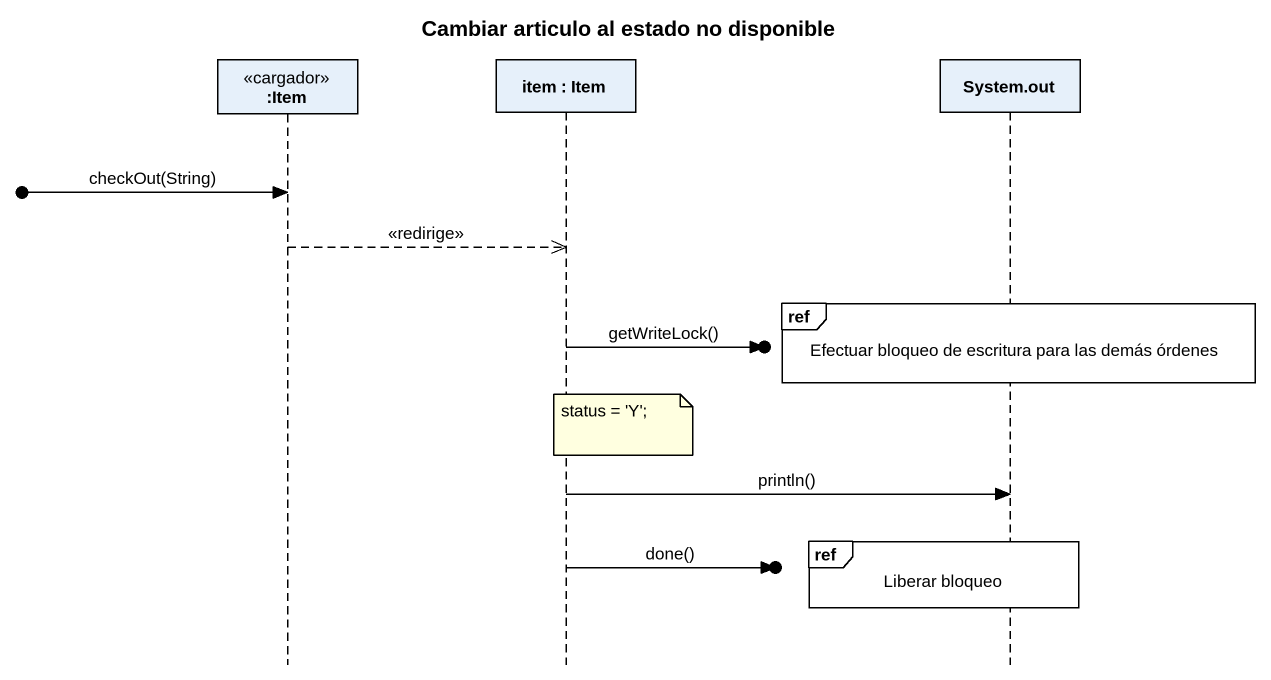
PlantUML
@startuml
title Cambiar articulo al estado no disponible
hide footbox
participant ":Item" as Item <<cargador>>
participant "item : Item" as item
participant "System.out" as System_out

[o-> Item : checkOut(String)
Item -->> item : <<redirige>>
ref over System_out : Efectuar bloqueo de escritura para las demás órdenes
item ->o] : getWriteLock()
note over item : status = 'Y';
item -> System_out : println()
ref over System_out : Liberar bloqueo
item ->o] : done()
@enduml
